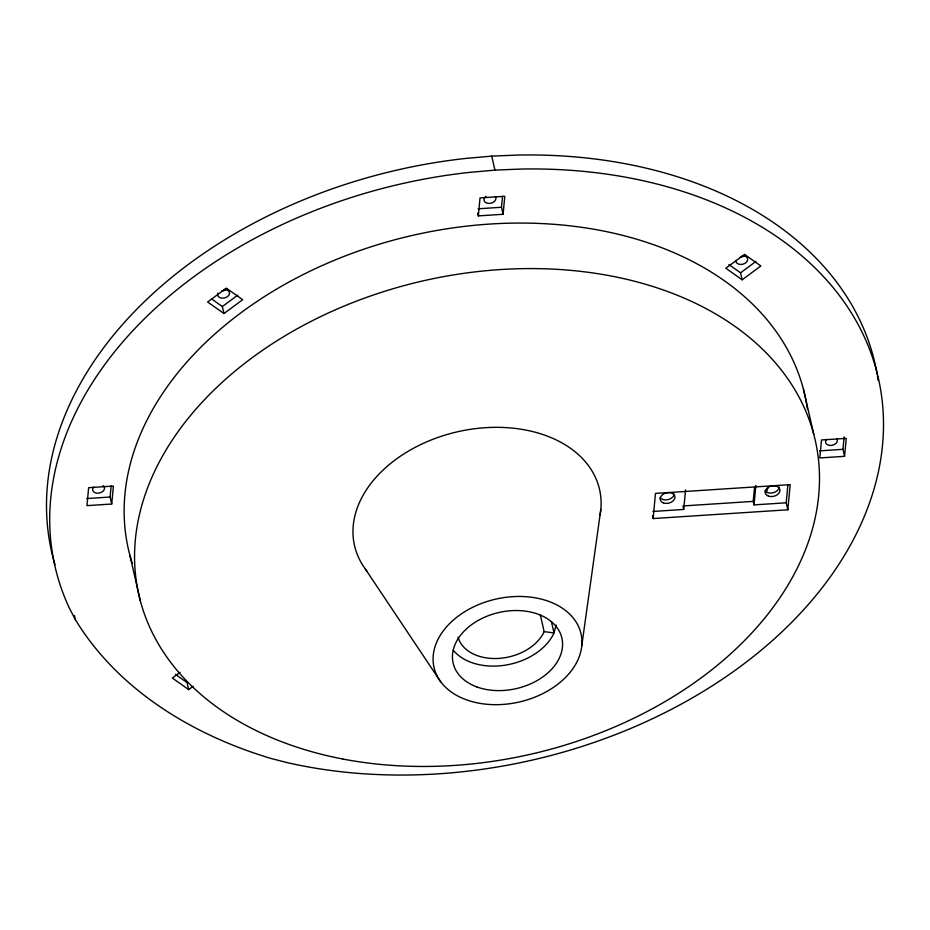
<?xml version="1.0" encoding="UTF-8"?>
<svg xmlns="http://www.w3.org/2000/svg" width="930" height="930" viewBox="0 0 930 930"><rect width="100%" height="100%" fill="white"/><g stroke="black" fill="none" stroke-linecap="round" stroke-linejoin="round"><path stroke-width="1.4" d="M111.716 504.037L113.402 486.065L88.641 487.68L86.955 505.641L111.716 504.037L110.112 497.027L111.147 485.972M478.334 215.888L480.02 197.916L504.781 196.3L503.095 214.272L478.334 215.888L477.695 213.086M503.095 214.272L501.491 207.274L502.526 196.207M653.127 518.556L655.487 493.4L790.175 484.635L787.815 509.791L653.127 518.556L652.488 515.755M652.93 511.465L683.713 509.454L685.55 489.901M787.815 509.791L786.21 502.793L754.021 504.885L753.219 501.386L754.532 487.401M754.021 504.885L755.858 485.321M786.21 502.793L787.919 484.623M844.556 456.328L846.254 438.367L821.492 439.971L819.807 457.944L844.556 456.328L842.964 449.329L844.126 436.891M581.773 645.734A75.411 52.766 -12.9 0 0 474.742 606.313A75.411 52.766 -12.9 0 0 465.988 699.662A75.411 52.766 -12.9 0 0 581.773 645.734L600.815 509.466M556.14 625.1L554.013 632.935A55.8 39.048 -12.9 0 1 506.246 664.996A55.8 39.048 -12.9 0 1 453.236 650.151M223.956 313.55L207.646 301.983L226.339 288.137L242.66 299.704L223.956 313.55L222.351 306.54L237.755 295.147M180.048 672.332L172.352 678.04L188.662 689.595L193.068 686.34M742.152 279.814L725.842 268.247L744.546 254.402L760.856 265.968L742.152 279.814L740.547 272.816L755.951 261.411M877.281 374.848A422.313 295.473 -12.9 0 0 517.789 155.054L491.726 156.124L465.546 158.449A422.313 295.473 -12.9 0 0 55.021 564.789M494.934 170.12L468.755 172.457A422.313 295.473 -12.9 0 0 69.448 608.29L75.435 619.752A465.047 325.372 -12.9 0 0 271.211 758.531L287.149 762.612A422.313 295.473 -12.9 0 0 866.342 511.43A422.313 295.473 -12.9 0 0 520.998 169.051L494.934 170.12L491.726 156.124M478.113 208.785L501.491 207.274M86.734 498.55L110.112 497.027M819.574 450.852L842.964 449.329M682.911 505.955L753.219 501.386M458.06 637.236A45.245 31.655 -12.9 0 0 498.852 658.405A45.245 31.655 -12.9 0 0 544.155 631.633L554.013 632.935L551.42 621.647M728.899 264.55L740.547 272.816M211.866 299.111L222.351 306.54M175.41 674.331L187.058 682.597L188.662 689.595M365.606 569.416L440.646 681.713M803.334 388.798L813.762 434.31M683.178 507.129L683.713 509.454M540.272 614.695L544.155 631.633M129.875 555.21L140.302 600.722M74.47 615.544L75.435 619.752M768.215 487.378A321.757 225.118 -12.9 0 1 766.099 492.609M877.513 376.255A422.313 295.473 -12.9 0 1 878.164 380.486M806.822 405.062A346.913 242.718 -12.9 0 1 807.438 409.177M132.211 563.196A346.913 242.718 -12.9 0 1 408.991 236.208A346.913 242.718 -12.9 0 1 806.589 403.69M779.166 487.192A7.545 5.278 -12.9 0 1 773.167 492.761A7.545 5.278 -12.9 0 1 765.053 490.796M674.192 494.028A7.545 5.278 -12.9 0 1 668.193 499.596A7.545 5.278 -12.9 0 1 660.079 497.62M367.234 571.52A125.69 87.943 -12.9 0 1 455.107 432.345A125.69 87.943 -12.9 0 1 600.071 514.988M836.768 438.658A6.033 4.22 -12.9 0 1 831.013 445.458A6.033 4.22 -12.9 0 1 826.479 439.332M742.152 255.797A6.033 4.22 -12.9 0 1 747.685 259.726A6.033 4.22 -12.9 0 1 741.338 264.422A6.033 4.22 -12.9 0 1 735.804 260.493M745.081 254.925A6.033 4.22 -12.9 0 1 739.734 257.412M495.306 196.602A6.033 4.22 -12.9 0 1 493.028 202.403A6.033 4.22 -12.9 0 1 485.146 202.159A6.033 4.22 -12.9 0 1 486.041 196.311M223.956 289.532A6.033 4.22 -12.9 0 1 229.431 293.834A6.033 4.22 -12.9 0 1 222.119 298.158A6.033 4.22 -12.9 0 1 217.911 293.101M226.885 288.66A6.033 4.22 -12.9 0 1 221.538 291.148M103.067 485.53A6.033 4.22 -12.9 0 1 102.87 491.331A6.033 4.22 -12.9 0 1 94.837 492.609A6.033 4.22 -12.9 0 1 93.639 487.029M342.693 758.996A346.913 242.718 -12.9 0 0 817.017 449.213A346.913 242.718 -12.9 0 0 271.386 344.356A346.913 242.718 -12.9 0 0 342.693 758.996M476.776 686.898A55.8 39.048 -12.9 0 0 562.464 646.989A55.8 39.048 -12.9 0 0 483.263 617.822A55.8 39.048 -12.9 0 0 476.776 686.898M768.389 496.085A7.545 5.278 -12.9 0 0 779.968 490.691A7.545 5.278 -12.9 0 0 769.261 486.75A7.545 5.278 -12.9 0 0 768.389 496.085M663.404 502.921A7.545 5.278 -12.9 0 0 674.994 497.527A7.545 5.278 -12.9 0 0 664.287 493.586A7.545 5.278 -12.9 0 0 663.404 502.921"/></g></svg>
